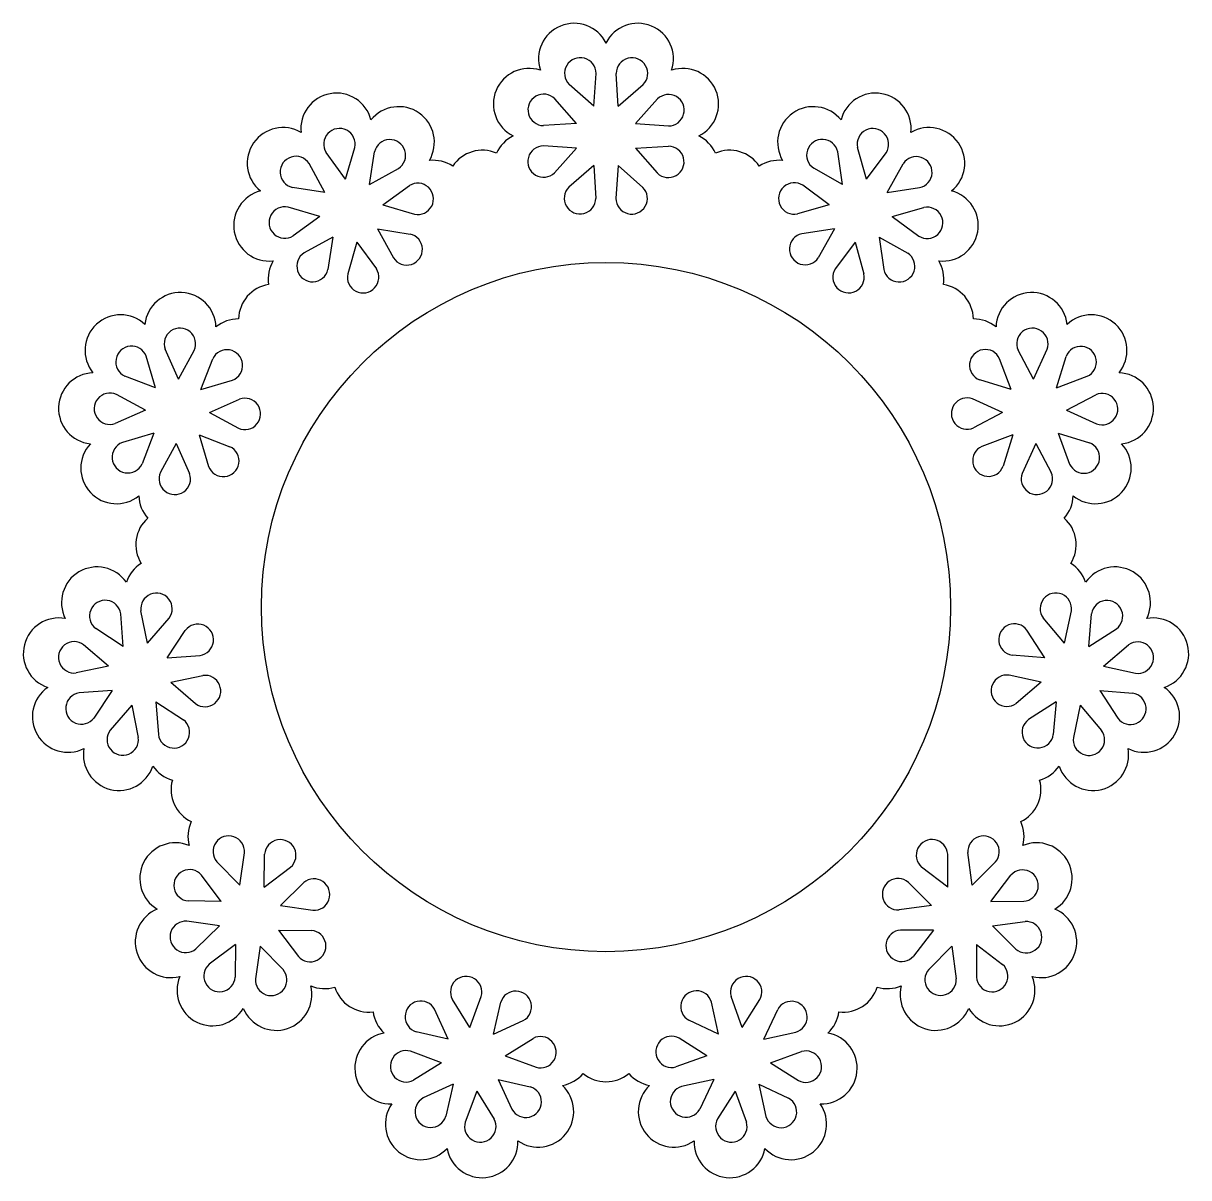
# Model space of a CAD drawing. Extents: x -1009 to -429, y -394 to -133.
# Drawn here: x -784.7 to -693.3, y -391.9 to -301.4 of the extents above; entities that cross this region are included whole.
import ezdxf

# ---------------------------------------------------------------- set-up
doc = ezdxf.new("R2010")
doc.units = 0
doc.layers.get('0').update_dxf_attribs({"linetype": 'CONTINUOUS'})

msp = doc.modelspace()

# ---------------------------------------------------------------- linework, layer by layer
for p, q in [((-739.930042, -307.866278), (-739.750035, -305.292188)), ((-738.005369, -307.866278), (-738.160568, -305.292274)), ((-739.930042, -307.866278), (-741.85988, -306.155925)), ((-738.005369, -307.866278), (-736.057928, -306.173406)), ((-741.290992, -309.227228), (-742.983864, -307.279786)), ((-736.64442, -309.227228), (-734.934067, -307.29739)), ((-741.290992, -309.227228), (-743.864995, -309.382427)), ((-736.64442, -309.227228), (-734.07033, -309.407235)), ((-759.385816, -313.579009), (-760.907989, -311.497526)), ((-759.385816, -313.579009), (-758.66276, -311.102008)), ((-757.505128, -313.988127), (-757.109636, -311.439958)), ((-741.290992, -311.1519), (-743.865082, -310.971893)), ((-741.290992, -311.1519), (-743.001345, -313.081738)), ((-736.64442, -311.1519), (-734.070416, -310.996701)), ((-736.64442, -311.1519), (-734.951548, -313.099342)), ((-720.430284, -313.988127), (-720.801553, -311.4346)), ((-718.549596, -313.579009), (-719.248392, -311.096819)), ((-718.549596, -313.579009), (-717.006506, -311.510865)), ((-761.004954, -314.619566), (-762.24518, -312.356784)), ((-716.930458, -314.619566), (-715.669408, -312.370269)), ((-757.505128, -313.988127), (-755.242346, -312.747901)), ((-739.930042, -312.51285), (-741.877483, -314.205722)), ((-739.930042, -312.51285), (-739.774843, -315.086854)), ((-738.005369, -312.51285), (-738.185376, -315.08694)), ((-738.005369, -312.51285), (-736.075531, -314.223203)), ((-720.430284, -313.988127), (-722.679581, -312.727078)), ((-761.004954, -314.619566), (-763.553124, -314.224074)), ((-756.464571, -315.607265), (-754.383088, -314.085092)), ((-721.470841, -315.607265), (-723.538984, -314.064175)), ((-716.930458, -314.619566), (-714.37693, -314.248297)), ((-761.414072, -316.500254), (-763.891073, -315.777198)), ((-756.464571, -315.607265), (-753.98757, -316.330321)), ((-721.470841, -315.607265), (-723.95303, -316.306062)), ((-716.521339, -316.500254), (-714.039149, -315.801458)), ((-761.414072, -316.500254), (-763.495555, -318.022427)), ((-716.521339, -316.500254), (-714.453196, -318.043344)), ((-756.87369, -317.487954), (-754.32552, -317.883445)), ((-756.87369, -317.487954), (-755.633463, -319.750735)), ((-721.061722, -317.487954), (-723.61525, -317.859222)), ((-721.061722, -317.487954), (-722.322772, -319.73725)), ((-760.373516, -318.119392), (-762.636298, -319.359618)), ((-760.373516, -318.119392), (-760.769007, -320.667561)), ((-758.492828, -318.52851), (-759.215883, -321.005511)), ((-758.492828, -318.52851), (-756.970654, -320.609993)), ((-719.442584, -318.52851), (-720.985674, -320.596654)), ((-719.442584, -318.52851), (-718.743788, -321.0107)), ((-717.561896, -318.119392), (-717.190627, -320.672919)), ((-717.561896, -318.119392), (-715.312599, -319.380441)), ((-772.480335, -329.271401), (-773.525271, -326.913926)), ((-772.480335, -329.271401), (-771.247279, -327.004704)), ((-705.455077, -329.271401), (-706.665531, -326.994477)), ((-705.455077, -329.271401), (-704.386867, -326.922514)), ((-774.283657, -329.944006), (-775.014551, -327.469306)), ((-770.729591, -330.070939), (-769.801485, -327.665071)), ((-707.205821, -330.070939), (-708.111396, -327.654687)), ((-703.651755, -329.944006), (-702.897646, -327.478057)), ((-774.283657, -329.944006), (-776.689525, -329.0159)), ((-770.729591, -330.070939), (-768.254892, -329.340045)), ((-707.205821, -330.070939), (-709.671769, -329.316831)), ((-703.651755, -329.944006), (-701.235502, -329.03843)), ((-775.083195, -331.69475), (-777.349892, -330.461694)), ((-702.852217, -331.69475), (-700.575293, -330.484296)), ((-770.056987, -331.874261), (-767.699511, -330.829325)), ((-707.878425, -331.874261), (-710.227312, -330.806051)), ((-775.083195, -331.69475), (-777.44067, -332.739686)), ((-770.056987, -331.874261), (-767.790289, -333.107317)), ((-707.878425, -331.874261), (-710.155349, -333.084715)), ((-702.852217, -331.69475), (-700.50333, -332.76296)), ((-774.410591, -333.498072), (-776.88529, -334.228966)), ((-774.410591, -333.498072), (-775.338696, -335.90394)), ((-772.659846, -334.29761), (-773.892902, -336.564307)), ((-772.659846, -334.29761), (-771.614911, -336.655085)), ((-770.856525, -333.625005), (-768.450656, -334.553111)), ((-770.856525, -333.625005), (-770.12563, -336.099705)), ((-707.078887, -333.625005), (-709.49514, -334.530581)), ((-707.078887, -333.625005), (-707.832995, -336.090954)), ((-705.275565, -334.29761), (-706.343775, -336.646497)), ((-705.275565, -334.29761), (-704.065111, -336.574534)), ((-703.524821, -333.498072), (-702.619246, -335.914324)), ((-703.524821, -333.498072), (-701.058872, -334.25218)), ((-776.815519, -350.224718), (-777.003675, -347.65121)), ((-774.910437, -349.950808), (-775.430375, -347.425091)), ((-774.910437, -349.950808), (-773.223739, -347.998017)), ((-703.024975, -349.950808), (-704.691761, -347.983219)), ((-703.024975, -349.950808), (-702.480469, -347.428536)), ((-701.119892, -350.224718), (-700.907193, -347.654827)), ((-776.815519, -350.224718), (-778.969123, -348.806418)), ((-773.369657, -351.104222), (-771.951357, -348.950618)), ((-704.565755, -351.104222), (-705.964247, -348.935682)), ((-701.119892, -350.224718), (-698.951353, -348.826226)), ((-777.968933, -351.765498), (-779.921724, -350.0788)), ((-699.966479, -351.765498), (-697.99889, -350.098712)), ((-773.369657, -351.104222), (-770.796149, -350.916066)), ((-704.565755, -351.104222), (-707.135646, -350.891522)), ((-777.968933, -351.765498), (-780.49465, -352.285436)), ((-773.095747, -353.009304), (-770.57003, -352.489366)), ((-704.839665, -353.009304), (-707.361937, -352.464798)), ((-699.966479, -351.765498), (-697.444207, -352.310004)), ((-773.095747, -353.009304), (-771.142956, -354.696002)), ((-704.839665, -353.009304), (-706.807253, -354.676091)), ((-777.695023, -353.670581), (-780.268531, -353.858737)), ((-777.695023, -353.670581), (-779.113323, -355.824184)), ((-700.240388, -353.670581), (-698.841897, -355.83912)), ((-700.240388, -353.670581), (-697.670497, -353.88328)), ((-776.154243, -354.823994), (-777.840941, -356.776785)), ((-776.154243, -354.823994), (-775.634305, -357.349711)), ((-774.249161, -354.550085), (-772.095557, -355.968384)), ((-774.249161, -354.550085), (-774.061004, -357.123592)), ((-703.686251, -354.550085), (-705.854791, -355.948576)), ((-703.686251, -354.550085), (-703.898951, -357.119976)), ((-701.781168, -354.823994), (-702.325675, -357.346266)), ((-701.781168, -354.823994), (-700.114382, -356.791583)), ((-710.255692, -368.935154), (-710.594123, -366.37878)), ((-767.679719, -368.935154), (-769.482625, -367.091486)), ((-767.679719, -368.935154), (-767.316537, -366.380464)), ((-765.75995, -369.072459), (-765.731127, -366.493941)), ((-712.175461, -369.072459), (-712.179546, -366.492085)), ((-710.255692, -368.935154), (-708.433981, -367.107666)), ((-769.13429, -370.195547), (-770.68392, -368.1323)), ((-765.75995, -369.072459), (-763.696703, -367.522828)), ((-712.175461, -369.072459), (-714.222397, -367.504136)), ((-708.801121, -370.195547), (-707.232799, -368.148611)), ((-764.499557, -370.52703), (-762.655889, -368.724124)), ((-713.435854, -370.52703), (-715.263342, -368.705319)), ((-769.13429, -370.195547), (-771.712807, -370.166723)), ((-764.499557, -370.52703), (-761.944867, -370.890212)), ((-713.435854, -370.52703), (-715.992228, -370.865461)), ((-708.801121, -370.195547), (-706.220748, -370.191462)), ((-769.271595, -372.115316), (-771.826285, -371.752134)), ((-708.663817, -372.115316), (-706.107443, -371.776885)), ((-769.271595, -372.115316), (-771.115263, -373.918222)), ((-764.636862, -372.446799), (-762.058345, -372.475622)), ((-764.636862, -372.446799), (-763.087232, -374.510046)), ((-713.298549, -372.446799), (-715.878923, -372.450884)), ((-713.298549, -372.446799), (-714.866872, -374.493735)), ((-708.663817, -372.115316), (-706.836329, -373.937027)), ((-768.011202, -373.569887), (-770.074449, -375.119517)), ((-768.011202, -373.569887), (-768.040026, -376.148404)), ((-709.92421, -373.569887), (-709.920125, -376.15026)), ((-709.92421, -373.569887), (-707.877274, -375.138209)), ((-766.091433, -373.707191), (-766.454615, -376.261882)), ((-766.091433, -373.707191), (-764.288527, -375.55086)), ((-711.843979, -373.707191), (-713.66569, -375.534679)), ((-711.843979, -373.707191), (-711.505548, -376.263565)), ((-749.643896, -380.074184), (-751.013699, -377.889414)), ((-749.643896, -380.074184), (-748.745975, -377.655076)), ((-747.797185, -380.616427), (-747.220917, -378.102964)), ((-730.138226, -380.616427), (-730.690716, -378.095891)), ((-728.291516, -380.074184), (-729.165609, -377.64817)), ((-728.291516, -380.074184), (-726.899897, -377.901227)), ((-751.333141, -380.996581), (-752.408782, -378.651088)), ((-726.602271, -380.996581), (-725.504897, -378.663053)), ((-747.797185, -380.616427), (-745.451692, -379.540785)), ((-730.138226, -380.616427), (-732.471754, -379.519053)), ((-751.333141, -380.996581), (-753.846604, -380.420313)), ((-746.874788, -382.305672), (-744.690018, -380.935868)), ((-731.060624, -382.305672), (-733.23358, -380.914053)), ((-726.602271, -380.996581), (-724.081735, -380.444092)), ((-751.875384, -382.843292), (-754.294491, -381.945371)), ((-746.874788, -382.305672), (-744.45568, -383.203592)), ((-731.060624, -382.305672), (-733.486638, -383.179765)), ((-726.060028, -382.843292), (-723.634014, -381.969198)), ((-751.875384, -382.843292), (-754.060154, -384.213095)), ((-726.060028, -382.843292), (-723.887071, -384.23491)), ((-750.952986, -384.532537), (-753.298479, -385.608178)), ((-750.952986, -384.532537), (-751.529254, -387.046)), ((-747.417031, -384.152382), (-746.341389, -386.497875)), ((-747.417031, -384.152382), (-744.903568, -384.72865)), ((-730.518381, -384.152382), (-733.038916, -384.704871)), ((-730.518381, -384.152382), (-731.615754, -386.48591)), ((-726.982425, -384.532537), (-726.429936, -387.053072)), ((-726.982425, -384.532537), (-724.648897, -385.62991)), ((-749.106276, -385.07478), (-750.004197, -387.493887)), ((-749.106276, -385.07478), (-747.736472, -387.25955)), ((-728.829136, -385.07478), (-730.220754, -387.247736)), ((-728.829136, -385.07478), (-727.955043, -387.500794))]:
    msp.add_line(p, q)
msp.add_circle((-738.967706, -347.130201), 27.018577)
for centre, radius, start, end in [((-741.465924, -304.158331), 2.793147, 26.567243, 198.432757), ((-736.469487, -304.158331), 2.793147, 341.567243, 153.432757), ((-740.982082, -305.291396), 1.232047, 359.963173, 224.563654), ((-736.928557, -305.301657), 1.232047, 314.963173, 179.563654), ((-744.998939, -307.691345), 2.793147, 71.567243, 243.432757), ((-732.936473, -307.691345), 2.793147, 296.567243, 108.432757), ((-760.098417, -309.629324), 2.793147, 14.294516, 186.16003), ((-743.855613, -308.150415), 1.232047, 44.963173, 269.563654), ((-734.069538, -308.175188), 1.232047, 269.963173, 134.563654), ((-717.836994, -309.629324), 2.793147, 353.83997, 165.705484), ((-755.216164, -310.691394), 2.793147, 329.294516, 141.16003), ((-722.719247, -310.691394), 2.793147, 38.83997, 210.705484), ((-764.301688, -312.330602), 2.793147, 59.294516, 231.16003), ((-759.866483, -310.839344), 1.232047, 347.690446, 212.290927), ((-718.042541, -310.844104), 1.232047, 327.2359, 191.836381), ((-713.633724, -312.330602), 2.793147, 308.83997, 120.705484), ((-755.907774, -311.711009), 1.232047, 302.690446, 167.290927), ((-744.998939, -312.687783), 2.793147, 116.567243, 155.919012), ((-732.936473, -312.687783), 2.793147, 24.080988, 63.432757), ((-722.005612, -311.695716), 1.232047, 12.2359, 236.836381), ((-748.663532, -314.10925), 2.793147, 66.482775, 146.244497), ((-743.865874, -312.20394), 1.232047, 89.963173, 314.563654), ((-734.079799, -312.228713), 1.232047, 224.963173, 89.563654), ((-729.27188, -314.10925), 2.793147, 33.755503, 113.517225), ((-763.282072, -313.022212), 1.232047, 32.690446, 257.290927), ((-752.514887, -314.894664), 2.793147, 56.808261, 96.16003), ((-725.420525, -314.894664), 2.793147, 83.83997, 123.191739), ((-714.638047, -313.044238), 1.232047, 282.2359, 146.836381), ((-753.724906, -315.126599), 1.232047, 257.690446, 122.290927), ((-741.006855, -315.077471), 1.232047, 134.963173, 359.563654), ((-736.95333, -315.087732), 1.232047, 179.963173, 44.563654), ((-724.205745, -315.100211), 1.232047, 57.2359, 281.836381), ((-765.363757, -317.212855), 2.793147, 104.294516, 276.16003), ((-712.571655, -317.212855), 2.793147, 263.83997, 75.705484), ((-764.153738, -316.98092), 1.232047, 77.690446, 302.290927), ((-713.786435, -317.007308), 1.232047, 237.2359, 101.836381), ((-754.596571, -319.085307), 1.232047, 212.690446, 77.290927), ((-723.354133, -319.063281), 1.232047, 102.2359, 326.836381), ((-761.970869, -320.39651), 1.232047, 122.690446, 347.290927), ((-715.986568, -320.411803), 1.232047, 192.2359, 56.836381), ((-762.662479, -321.416126), 2.793147, 149.294516, 188.646284), ((-758.012161, -321.268176), 1.232047, 167.690446, 32.290927), ((-719.949638, -321.263415), 1.232047, 147.2359, 11.836381), ((-715.272933, -321.416126), 2.793147, 351.353716, 30.705484), ((-772.337085, -325.260505), 2.793147, 2.021788, 173.887303), ((-764.976827, -324.593169), 2.793147, 99.210048, 178.97177), ((-712.958584, -324.593169), 2.793147, 1.02823, 80.789952), ((-705.598326, -325.260505), 2.793147, 6.112697, 177.978212), ((-777.018496, -327.006581), 2.793147, 47.021788, 218.887303), ((-700.916916, -327.006581), 2.793147, 321.112697, 132.978212), ((-772.367659, -326.492173), 1.232047, 335.417718, 200.0182), ((-767.792166, -327.3361), 2.793147, 89.535534, 128.887303), ((-710.143245, -327.3361), 2.793147, 51.112697, 90.464466), ((-705.540956, -326.491216), 1.232047, 339.508627, 204.109109), ((-776.169194, -327.899121), 1.232047, 20.417718, 245.0182), ((-768.684706, -328.185402), 1.232047, 290.417718, 155.0182), ((-709.232434, -328.165777), 1.232047, 24.508627, 249.109109), ((-701.746593, -327.917392), 1.232047, 294.508627, 159.109109), ((-779.094091, -331.5515), 2.793147, 92.021788, 263.887303), ((-698.841321, -331.5515), 2.793147, 276.112697, 87.978212), ((-777.862423, -331.582074), 1.232047, 65.417718, 290.0182), ((-710.65861, -331.96014), 1.232047, 69.508627, 294.109109), ((-700.072031, -331.608871), 1.232047, 249.508627, 114.109109), ((-767.277758, -331.986937), 1.232047, 245.417718, 110.0182), ((-777.348015, -336.232911), 2.793147, 137.021788, 308.887303), ((-776.455476, -335.383609), 1.232047, 110.417718, 335.0182), ((-701.498207, -335.403234), 1.232047, 204.508627, 69.109109), ((-700.587397, -336.232911), 2.793147, 231.112697, 42.978212), ((-768.970987, -335.66989), 1.232047, 200.417718, 65.0182), ((-708.984049, -335.651619), 1.232047, 114.508627, 339.109109), ((-772.772522, -337.076838), 1.232047, 155.417718, 20.0182), ((-705.189686, -337.077795), 1.232047, 159.508627, 24.109109), ((-772.803096, -338.308506), 2.793147, 182.021788, 221.373557), ((-705.132316, -338.308506), 2.793147, 318.626443, 357.978212), ((-773.03241, -342.232435), 2.793147, 131.937321, 211.699043), ((-704.903001, -342.232435), 2.793147, 328.300957, 48.062679), ((-778.863464, -346.773091), 2.793147, 34.749061, 206.614575), ((-773.917884, -346.062024), 2.793147, 122.262807, 161.614575), ((-704.017528, -346.062024), 2.793147, 18.385425, 57.737193), ((-699.071947, -346.773091), 2.793147, 333.385425, 145.250939), ((-774.209568, -347.259045), 1.232047, 323.144991, 187.745472), ((-703.699862, -347.252414), 1.232047, 351.781355, 216.381836), ((-778.223295, -347.825765), 1.232047, 8.144991, 232.745472), ((-699.689057, -347.839447), 1.232047, 306.781355, 171.381836), ((-781.857717, -350.772945), 2.793147, 79.749061, 251.614575), ((-696.077694, -350.772945), 2.793147, 288.385425, 100.250939), ((-770.970704, -349.696447), 1.232047, 278.144991, 142.745472), ((-706.951026, -349.673386), 1.232047, 36.781355, 261.381836), ((-780.660696, -351.06463), 1.232047, 53.144991, 277.745472), ((-697.268084, -351.090611), 1.232047, 261.781355, 126.381836), ((-770.403984, -353.710173), 1.232047, 233.144991, 97.745472), ((-707.538059, -353.684192), 1.232047, 81.781355, 306.381836), ((-781.14665, -355.718525), 2.793147, 124.749061, 296.614575), ((-696.788761, -355.718525), 2.793147, 243.385425, 55.250939), ((-780.093976, -355.078356), 1.232047, 98.144991, 322.745472), ((-697.855118, -355.101416), 1.232047, 216.781355, 81.381836), ((-772.841385, -356.949037), 1.232047, 188.144991, 52.745472), ((-705.117087, -356.935355), 1.232047, 126.781355, 351.381836), ((-776.855111, -357.515757), 1.232047, 143.144991, 7.745472), ((-701.106281, -357.522389), 1.232047, 171.781355, 36.381836), ((-777.146796, -358.712779), 2.793147, 169.749061, 341.614575), ((-700.788615, -358.712779), 2.793147, 198.385425, 10.250939), ((-772.201216, -358.001712), 2.793147, 214.749061, 254.10083), ((-705.734196, -358.001712), 2.793147, 285.89917, 325.250939), ((-770.272691, -361.426708), 2.793147, 164.664594, 244.426315), ((-707.662721, -361.426708), 2.793147, 295.573685, 15.335406), ((-768.947166, -365.127086), 2.793147, 154.990079, 194.341848), ((-708.988245, -365.127086), 2.793147, 345.658152, 25.009921), ((-768.545389, -366.291781), 1.232047, 355.872264, 220.472745), ((-764.502924, -366.591191), 1.232047, 310.872264, 175.472745), ((-713.408511, -366.579189), 1.232047, 4.054082, 228.654563), ((-709.364581, -366.300249), 1.232047, 319.054082, 183.654563), ((-772.723221, -368.399056), 2.793147, 67.476334, 239.341848), ((-705.21219, -368.399056), 2.793147, 300.658152, 112.523666), ((-771.615558, -368.93852), 1.232047, 40.872264, 265.472745), ((-706.307851, -368.962498), 1.232047, 274.054082, 138.654563), ((-761.856184, -369.66136), 1.232047, 265.872264, 130.472745), ((-716.07076, -369.635919), 1.232047, 49.054082, 273.654563), ((-773.079663, -373.382763), 2.793147, 112.476334, 284.341848), ((-704.855748, -373.382763), 2.793147, 255.658152, 67.523666), ((-771.914968, -372.980985), 1.232047, 85.872264, 310.472745), ((-706.028911, -373.006427), 1.232047, 229.054082, 93.654563), ((-762.155594, -373.703825), 1.232047, 220.872264, 85.472745), ((-715.79182, -373.679848), 1.232047, 94.054082, 318.654563), ((-769.268229, -376.051155), 1.232047, 130.872264, 355.472745), ((-708.69116, -376.063157), 1.232047, 184.054082, 48.654563), ((-769.807693, -377.158818), 2.793147, 157.476334, 329.341848), ((-765.225764, -376.350565), 1.232047, 175.872264, 40.472745), ((-749.927892, -377.307209), 1.232047, 343.599536, 208.200018), ((-727.980859, -377.310075), 1.232047, 331.326809, 195.92729), ((-712.735089, -376.342097), 1.232047, 139.054082, 3.654563), ((-708.127719, -377.158818), 2.793147, 210.658152, 22.523666), ((-764.823986, -377.51526), 2.793147, 202.476334, 14.341848), ((-761.047931, -374.243289), 2.793147, 247.476334, 286.828102), ((-757.573859, -376.081941), 2.793147, 197.391866, 277.153588), ((-746.041454, -378.459064), 1.232047, 298.599536, 163.200018), ((-731.873079, -378.442239), 1.232047, 16.326809, 240.92729), ((-720.361552, -376.081941), 2.793147, 262.846412, 342.608134), ((-716.887481, -374.243289), 2.793147, 253.171898, 292.523666), ((-713.111426, -377.51526), 2.793147, 165.658152, 337.523666), ((-753.490503, -379.24085), 1.232047, 28.599536, 253.200018), ((-724.428083, -379.261729), 1.232047, 286.326809, 150.92729), ((-754.458182, -378.478264), 2.793147, 187.717352, 227.069121), ((-723.477229, -378.478264), 2.793147, 312.930879, 352.282648), ((-755.865841, -383.27231), 2.793147, 100.203607, 272.069121), ((-744.107813, -382.021675), 1.232047, 253.599536, 118.200018), ((-733.824733, -381.995015), 1.232047, 61.326809, 285.92729), ((-722.06957, -383.27231), 2.793147, 267.930879, 79.796393), ((-754.642359, -383.127288), 1.232047, 73.599536, 298.200018), ((-723.295919, -383.153948), 1.232047, 241.326809, 105.92729), ((-742.88433, -381.876653), 2.793147, 280.203607, 319.555375), ((-738.967706, -381.5452), 2.793147, 230.119139, 309.880861), ((-735.051081, -381.876653), 2.793147, 220.444625, 259.796393), ((-744.291989, -386.6707), 2.793147, 235.203607, 47.069121), ((-733.643422, -386.6707), 2.793147, 132.930879, 304.796393), ((-745.259668, -385.908113), 1.232047, 208.599536, 73.200018), ((-732.692568, -385.887235), 1.232047, 106.326809, 330.92729), ((-753.471304, -387.657578), 2.793147, 145.203607, 317.069121), ((-752.708717, -386.689899), 1.232047, 118.599536, 343.200018), ((-724.464108, -387.657578), 2.793147, 222.930879, 34.796393), ((-725.247573, -386.706724), 1.232047, 196.326809, 60.92729), ((-748.822279, -387.841755), 1.232047, 163.599536, 28.200018), ((-729.139792, -387.838889), 1.232047, 151.326809, 15.92729), ((-748.677257, -389.065237), 2.793147, 190.203607, 2.069121), ((-729.258154, -389.065237), 2.793147, 177.930879, 349.796393)]:
    msp.add_arc(centre, radius, start, end)

doc.saveas('drawing.dxf')
